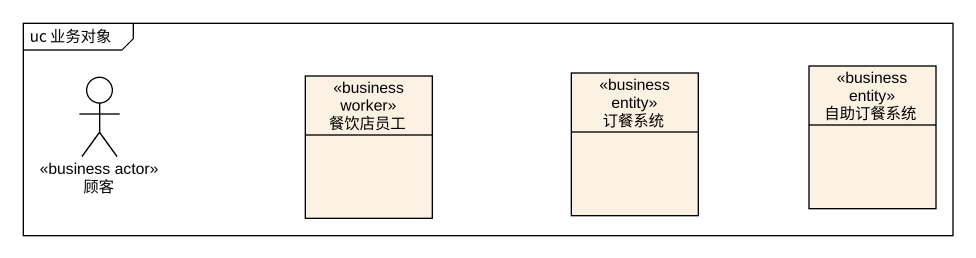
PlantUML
@startuml
mainframe uc 业务对象
allowmixing
hide circle
hide empty members
actor 顾客 <<business actor>>
class 餐饮店员工 <<business worker>>
class 订餐系统 <<business entity>>
class 自助订餐系统 <<business entity>>
@enduml
